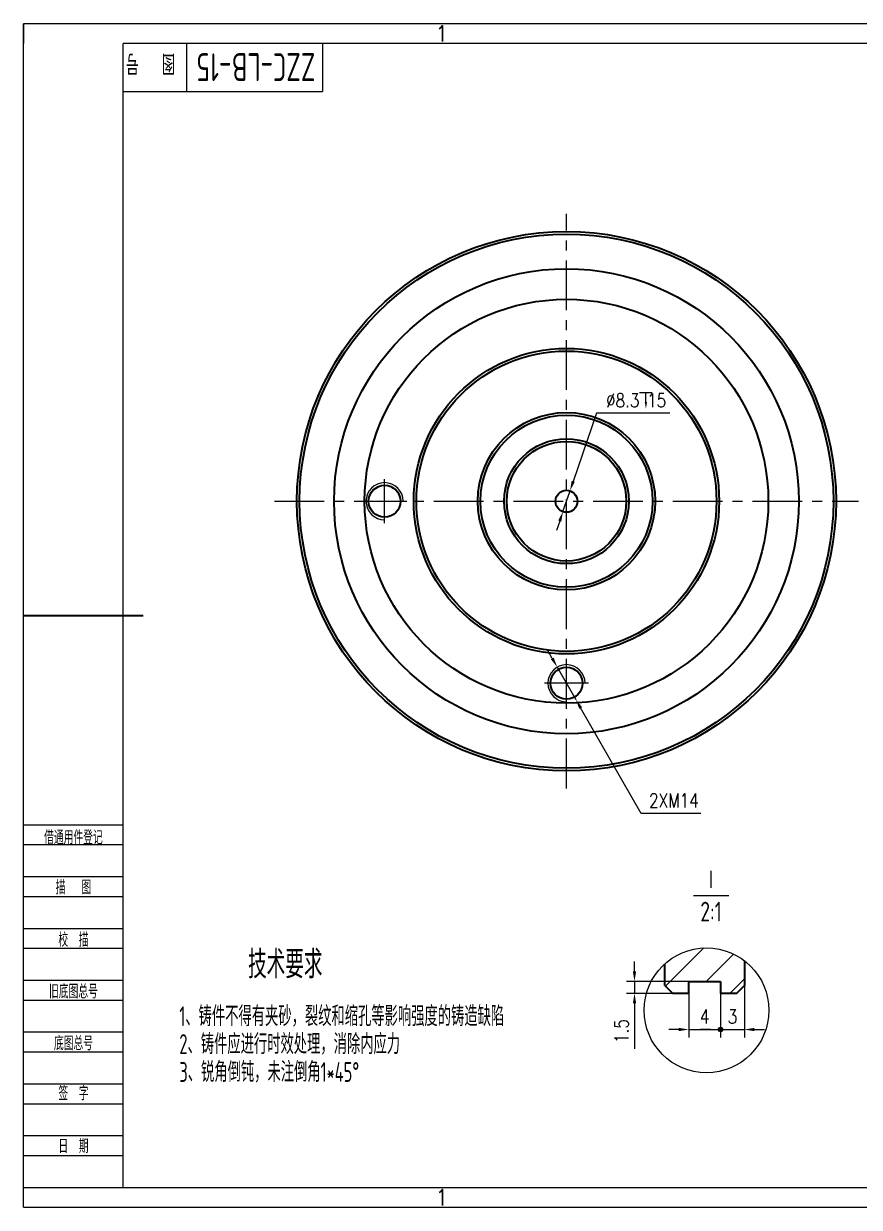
# Model space of a CAD drawing. Header units: millimetres. Extents: x -38 to 592, y -8 to 438.
# Drawn here: x -37.5 to 277.2, y -7.5 to 438 of the extents above; entities that cross this region are included whole.
import ezdxf
from ezdxf.enums import TextEntityAlignment as Align

# ---------------------------------------------------------------- set-up
doc = ezdxf.new("R2010")
doc.units = ezdxf.units.MM
doc.header["$LTSCALE"] = 15
doc.linetypes.add('CENTER', pattern=[2, 1.25, -0.25, 0.25, -0.25])
doc.layers.add('1轮廓实线层', color=7, linetype='Continuous', lineweight=35)
for name, color, linetype in [('2细线层', 4, 'Continuous'), ('3中心线层', 1, 'CENTER'), ('5剖面线层', 2, 'Continuous'), ('6文字层', 3, 'Continuous'), ('7标注层', 4, 'Continuous'), ('8符号标注层', 31, 'Continuous'), ('图框层', 7, 'Continuous')]:
    doc.layers.add(name, color=color, linetype=linetype)
doc.styles.add('PC_TEXTSTYLE', font='isocp.shx', dxfattribs={"width": 0.8, "bigfont": 'hzfs.shx'})
doc.styles.add('TH_GBDIM', font='romans.shx', dxfattribs={"width": 0.8, "bigfont": 'gbcbig.shx'})
doc.dimstyles.new('TH_GBDIM', dxfattribs={"dimscale": 1.5, "dimtxt": 3.5, "dimasz": 2.5, "dimexe": 2, "dimexo": 0, "dimgap": 1.5, "dimtad": 1, "dimdec": 1, "dimzin": 0, "dimdsep": 46, "dimtxsty": 'TH_GBDIM', "dimcen": 2.5, "dimclrd": 130, "dimclre": 130, "dimclrt": 3, "dimadec": 0, "dimazin": 0, "dimtfac": 0.714286, "dimtdec": 1, "dimtmove": 0, "dimatfit": 3, "dimfxl": 1, "dimtzin": 0, "dimlwd": -1, "dimlwe": -1, "dimarcsym": 0})

# ---------------------------------------------------------------- blocks, each defined once
blk = doc.blocks.new('*D17')
at = {"layer": '7标注层', "color": 130}
for p, q in [((178.18, 291.35), (169.45, 265.74)), ((205.83, 291.35), (178.18, 291.35)), ((165.57, 254.34), (168.24, 262.19)), ((164.36, 250.79), (163.15, 247.24))]:
    blk.add_line(p, q, dxfattribs=at)
for points in [[(168.86, 265.94), (170.05, 265.54), (168.24, 262.19)], [(163.77, 250.99), (164.95, 250.59), (165.57, 254.34)]]:
    blk.add_solid(points, dxfattribs=at)
at = {"layer": 'Defpoints', "color": 0}
for p in [(168.24, 262.19), (165.57, 254.34)]:
    blk.add_point(p, dxfattribs=at)
at = {"layer": '7标注层', "color": 3, "insert": (193.13, 296.23), "char_height": 5.25, "attachment_point": 5, "style": 'TH_GBDIM'}
blk.add_mtext('{∅8.3 15}{}{}', dxfattribs=at)
blk = doc.blocks.new('*D19')
at = {"layer": '7标注层', "color": 130}
for p, q in [((161.56, 199.09), (159.7, 202.35)), ((163.43, 195.84), (170.39, 183.69)), ((194.99, 140.74), (172.25, 180.44)), ((217.44, 140.74), (194.99, 140.74))]:
    blk.add_line(p, q, dxfattribs=at)
for points in [[(162.1, 199.4), (161.02, 198.78), (163.43, 195.84)], [(172.79, 180.75), (171.71, 180.13), (170.39, 183.69)]]:
    blk.add_solid(points, dxfattribs=at)
at = {"layer": 'Defpoints', "color": 0}
for p in [(163.43, 195.84), (170.39, 183.69)]:
    blk.add_point(p, dxfattribs=at)
at = {"layer": '7标注层', "color": 3, "insert": (207.34, 145.62), "char_height": 5.25, "attachment_point": 5, "style": 'TH_GBDIM'}
blk.add_mtext('{2XM14}{}{}', dxfattribs=at)
blk = doc.blocks.new('深度')
at = {"layer": '6文字层'}
for p, q in [((-2.82, 0), (2.82, 0)), ((0, -4.24), (0, 0))]:
    blk.add_line(p, q, dxfattribs=at)
blk.add_lwpolyline([(0, -7.24, 0, 1, 0), (0, -4.24, 1, 1, 0)], format="xyseb", dxfattribs=at)
blk = doc.blocks.new('PC_FJL_BLOCK')
at = {"layer": '2细线层'}
for p, q in [((-25, 91), (0, 91)), ((-25, 86), (0, 86)), ((-25, 78), (0, 78)), ((-25, 73), (0, 73)), ((-25, 65), (0, 65)), ((-25, 60), (0, 60)), ((-25, 52), (0, 52)), ((-25, 47), (0, 47)), ((-25, 39), (0, 39)), ((-25, 34), (0, 34)), ((-25, 26), (0, 26)), ((-25, 21), (0, 21)), ((-25, 13), (0, 13)), ((-25, 8), (0, 8)), ((-25, 0), (0, 0))]:
    blk.add_line(p, q, dxfattribs=at)
at = {"layer": '6文字层', "color": 3, "style": 'PC_TEXTSTYLE', "width": 0.667}
for s, p in [('借通用件登记', (-12.5, 87.97)), ('描   图', (-12.5, 75.47)), ('校  描', (-12.5, 62.31)), ('旧底图总号', (-12.5, 49.33)), ('底图总号', (-12.5, 36.33)), ('签  字', (-12.5, 23.8)), ('日  期', (-12.49, 10.5))]:
    blk.add_text(s, height=3.5, dxfattribs=at).set_placement(p, align=Align.MIDDLE)
at = {"layer": '6文字层', "style": 'PC_TEXTSTYLE'}
for tag, width, p, p2 in [('借通用件登记', 0.635294, (-23, 79), (-2, 79)), ('描图', 2.00708, (-23, 66), (-2, 66)), ('校图', 2.00708, (-23, 53), (-2, 53)), ('旧底图总号', 0.762353, (-23, 40), (-2, 40)), ('底图总号', 0.954947, (-23, 27), (-2, 27)), ('签字', 1.972174, (-23, 14), (-2, 14)), ('日期', 1.930213, (-23, 1), (-2, 1))]:
    blk.add_attdef(tag, text='', height=5, dxfattribs=dict(at, width=width)).set_placement(p, p2, align=Align.FIT)
blk = doc.blocks.new('PC_TYDH_BLOCK')
at = {"layer": '2细线层', "linetype": 'Continuous'}
for p, q in [((16, -12), (16, 0)), ((50, 0), (50, -12)), ((0, -12), (50, -12))]:
    blk.add_line(p, q, dxfattribs=at)
at = {"layer": '6文字层', "style": 'PC_TEXTSTYLE', "width": 0.667}
blk.add_text('图   号', height=5, rotation=180, dxfattribs=at).set_placement((13, -2.5))
at = {"layer": '6文字层', "style": 'PC_TEXTSTYLE', "width": 0.970975}
blk.add_attdef('图样代号', text='', height=7, rotation=180, dxfattribs=at).set_placement((48.24, -2.4), (18.35, -2.4), align=Align.FIT)
blk = doc.blocks.new('*D30')
at = {"layer": '7标注层', "color": 130}
for p, q in [((192.52, 81.26), (192.52, 85.01)), ((212.93, 77.51), (189.52, 77.51)), ((192.52, 77.51), (192.52, 73.01)), ((212.93, 73.01), (189.52, 73.01)), ((192.52, 69.26), (192.52, 52.21))]:
    blk.add_line(p, q, dxfattribs=at)
for points in [[(191.9, 81.26), (193.15, 81.26), (192.52, 77.51)], [(191.9, 69.26), (193.15, 69.26), (192.52, 73.01)]]:
    blk.add_solid(points, dxfattribs=at)
at = {"layer": 'Defpoints', "color": 0}
for p in [(212.93, 77.51), (192.52, 73.01), (212.93, 73.01)]:
    blk.add_point(p, dxfattribs=at)
at = {"layer": '7标注层', "color": 3, "insert": (187.65, 58.86), "char_height": 5.25, "attachment_point": 5, "rotation": 90, "style": 'TH_GBDIM'}
blk.add_mtext('{1.5}{}{}', dxfattribs=at)

msp = doc.modelspace()

# ---------------------------------------------------------------- hatches: boundary and pattern name
at = {"layer": '7标注层'}
h = msp.add_hatch(color=256, dxfattribs=at)
h.paths.add_polyline_path([(224.93, 59.42), (224.07, 59.42, 0.417121), (224.93, 58.56)])
h.paths.add_polyline_path([(224.93, 58.56, 0.414214), (225.78, 59.41), (224.93, 59.41)])
h.paths.add_polyline_path([(224.93, 59.41), (225.78, 59.41, 0.414214), (224.93, 60.27)])
h.paths.add_polyline_path([(224.93, 60.27, 0.411312), (224.07, 59.42), (224.93, 59.42)])

# ---------------------------------------------------------------- linework, layer by layer
at = {"layer": '1轮廓实线层'}
for p, q in [((-37.5, 215.25), (7.5, 215.25)), ((233.93, 85.3), (233.93, 76.01)), ((203.93, 76.01), (203.93, 84.13)), ((203.93, 76.01), (206.93, 73.01)), ((212.93, 73.01), (212.93, 77.51)), ((212.93, 77.51), (224.93, 77.51)), ((224.93, 77.51), (224.93, 73.01)), ((230.93, 73.01), (233.93, 76.01)), ((212.93, 73.01), (206.93, 73.01)), ((230.93, 73.01), (224.93, 73.01))]:
    msp.add_line(p, q, dxfattribs=at)
for centre, radius in [((166.91, 258.26), 101.5), ((166.91, 258.26), 100.5), ((166.91, 258.26), 87.5), ((166.91, 258.26), 76), ((166.91, 258.26), 57.5), ((166.91, 258.26), 57.5), ((166.91, 258.26), 56.5), ((166.91, 258.26), 33.38), ((166.91, 258.26), 32.38), ((166.91, 258.26), 23.5), ((166.91, 258.26), 22.5), ((98.41, 258.26), 6), ((166.91, 258.26), 4.15), ((166.91, 189.76), 6)]:
    msp.add_circle(centre, radius, dxfattribs=at)
at = {"layer": '2细线层'}
for p, q in [((-37.5, -7.5), (-37.5, 438)), ((592.5, 438), (-37.5, 438)), ((-37.5, 438), (-37.5, 430.5)), ((-37.5, -7.5), (-37.5, 0)), ((-37.5, -7.5), (592.5, -7.5))]:
    msp.add_line(p, q, dxfattribs=at)
at = {"layer": '3中心线层'}
for p, q in [((166.91, 150.16), (166.91, 366.37)), ((98.41, 250), (98.41, 266.52)), ((56.93, 258.26), (276.88, 258.26)), ((90, 258.26), (106.81, 258.26)), ((166.91, 181.36), (166.91, 198.17)), ((175.17, 189.76), (158.65, 189.76))]:
    msp.add_line(p, q, dxfattribs=at)
at = {"layer": '5剖面线层'}
for p, q in [((204.21, 75.72), (218.62, 90.13)), ((219.47, 77.51), (229.8, 87.84)), ((228.44, 73.01), (233.93, 78.5))]:
    msp.add_line(p, q, dxfattribs=at)
at = {"layer": '7标注层', "color": 130}
for p, q in [((212.93, 77.51), (212.93, 56.42)), ((224.93, 77.51), (224.93, 56.42)), ((233.93, 76.01), (233.93, 56.41)), ((224.93, 73.01), (224.93, 56.41)), ((209.18, 59.42), (205.43, 59.42)), ((212.93, 59.42), (224.93, 59.42)), ((221.18, 59.41), (217.43, 59.41)), ((224.93, 59.41), (233.93, 59.41)), ((228.68, 59.42), (232.43, 59.42)), ((237.68, 59.41), (241.43, 59.41))]:
    msp.add_line(p, q, dxfattribs=at)
at = {"layer": '7标注层'}
msp.add_circle((224.93, 59.41), 0.852, dxfattribs=at)
for centre in [(98.41, 258.26), (166.91, 189.76)]:
    msp.add_arc(centre, 7, 0, 270, dxfattribs=at)
at = {"layer": '7标注层', "color": 130}
for points in [[(209.18, 60.05), (209.18, 58.8), (212.93, 59.42)], [(237.68, 60.04), (237.68, 58.79), (233.93, 59.41)]]:
    msp.add_solid(points, dxfattribs=at)
at = {"layer": '8符号标注层', "color": 7}
msp.add_line((227.99, 109.76), (214.71, 109.76), dxfattribs=at)
at = {"layer": '8符号标注层'}
msp.add_circle((219.63, 66.66), 23.49, dxfattribs=at)
at = {"layer": '图框层'}
for p, q in [((0, 0), (0, 430.5)), ((585, 430.5), (0, 430.5)), ((0, 0), (585, 0))]:
    msp.add_line(p, q, dxfattribs=at)

# ---------------------------------------------------------------- block references
at = {"layer": '6文字层', "xscale": 0.85, "yscale": 0.85, "zscale": 0.85}
msp.add_blockref('深度', (196.83, 299.18), dxfattribs=at)
at = {"layer": '图框层'}
ref = msp.add_blockref('PC_TYDH_BLOCK', (0, 430.5), dxfattribs=dict(at, xscale=1.5, yscale=1.5, zscale=1.5))
ref.add_attrib('图样代号', 'ZZC-LB-15', dxfattribs={"layer": '6文字层', "height": 10.5, "rotation": 180, "style": 'PC_TEXTSTYLE', "width": 0.67878}).set_placement((72.36, 426.9), (27.52, 426.9), align=Align.FIT)
at = {"layer": '图框层', "xscale": 1.5, "yscale": 1.5, "zscale": 1.5}
msp.add_blockref('PC_FJL_BLOCK', (0, 0), dxfattribs=at)

# ---------------------------------------------------------------- texts
at = {"layer": '6文字层', "style": 'TH_GBDIM'}
for p in [(120, 434.25), (120, -3.75)]:
    msp.add_text('1', height=6, dxfattribs=at).set_placement(p, align=Align.MIDDLE)
at = {"layer": '6文字层', "style": 'PC_TEXTSTYLE', "width": 0.667}
msp.add_text('技术要求', height=10.5, dxfattribs=at).set_placement((61.01, 89.19), align=Align.TOP_CENTER)
for s, p in [('1、铸件不得有夹砂，裂纹和缩孔等影响强度的铸造缺陷', (21.13, 68.19)), ('2、铸件应进行时效处理，消除内应力', (21.13, 57.69)), ('3、锐角倒钝，未注倒角1*45%%d', (21.13, 47.19))]:
    msp.add_text(s, height=7.5, dxfattribs=at).set_placement(p, align=Align.TOP_LEFT)
at = {"layer": '6文字层', "attachment_point": 8, "style": 'PC_TEXTSTYLE'}
for s, insert, char_height in [('Ⅰ', (221.35, 112.01), 7.42), ('2:1', (221.35, 100.09), 7.423)]:
    msp.add_mtext(s, dxfattribs=dict(at, insert=insert, char_height=char_height))
at = {"layer": '7标注层', "color": 3, "char_height": 5.25, "attachment_point": 5, "style": 'TH_GBDIM'}
for s, insert in [('{4}{}{}', (218.93, 64.3)), ('{3}{}{}', (229.43, 64.29))]:
    msp.add_mtext(s, dxfattribs=dict(at, insert=insert))

# ---------------------------------------------------------------- dimensions: what is measured, and where the dimension line sits
at = {"layer": '7标注层'}
for p1, p2, text, picture, middle in [((165.57, 254.34), (168.24, 262.19), '{<> 15}{}{}', '*D17', (193.13, 291.35)), ((163.43, 195.84), (170.39, 183.69), '{2XM14}{}{}', '*D19', (207.34, 140.74))]:
    dim = msp.add_diameter_dim_2p(p1=p1, p2=p2, text=text, dimstyle='TH_GBDIM', override={"dimgap": 1.5, "dimtad": 1, "dimtih": 0, "dimtoh": 1, "dimdec": 1, "dimlfac": 1, "dimse1": 0, "dimse2": 0, "dimsd1": 0, "dimsd2": 0, "dimtix": 0, "dimtofl": 1, "dimatfit": 3}, dxfattribs=at)
    dim.commit()
    dim.dimension.update_dxf_attribs({"geometry": picture, "text_midpoint": middle, "dimtype": 163})
dim = msp.add_linear_dim(base=(192.52, 73.01), p1=(212.93, 77.51), p2=(212.93, 73.01), angle=90, text='{1.5}{}{}', dimstyle='TH_GBDIM', override={"dimgap": 1.5, "dimtad": 1, "dimjust": 0, "dimdec": 1, "dimlfac": 1, "dimse1": 0, "dimse2": 0, "dimsd1": 0, "dimsd2": 0}, dxfattribs=at)
dim.commit()
dim.dimension.update_dxf_attribs({"geometry": '*D30', "text_midpoint": (187.65, 58.86)})

doc.saveas('drawing.dxf')
